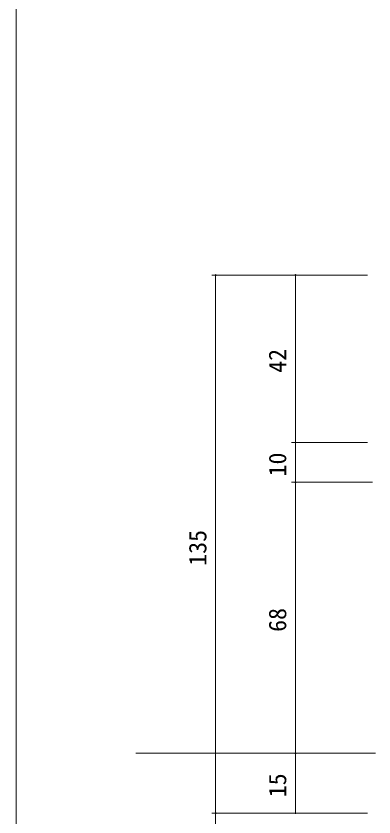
# Model space of a CAD drawing. Units: millimetres, scale not verified. Extents: x -567 to 567, y -403 to 403.
# Drawn here: x -562.7 to -473.1, y -288.6 to -87.6 of the extents above; entities that cross this region are included whole.
import ezdxf
from ezdxf.enums import TextEntityAlignment as Align

# ---------------------------------------------------------------- set-up
doc = ezdxf.new("R2010")
doc.units = ezdxf.units.MM
doc.header["$LTSCALE"] = 2
for name, color, linetype, lineweight in [('0-1_USER1', 6, 'Continuous', 9), ('0-2_YKK_ZWAK', 2, 'Continuous', 9), ('0-6_YKK_D', 7, 'Continuous', 9)]:
    doc.layers.add(name, color=color, linetype=linetype, lineweight=lineweight)
doc.styles.add('ＭＳ ゴシック', font='')
doc.styles.get('ＭＳ ゴシック').set_extended_font_data('MS Gothic')

msp = doc.modelspace()

# ---------------------------------------------------------------- linework, layer by layer
at = {"layer": '0-1_USER1'}
for p, q in [((-474.726, -152.629), (-513.726, -152.629)), ((-512.726, -152.629), (-512.726, -287.629)), ((-474.726, -152.629), (-493.726, -152.629)), ((-492.726, -152.629), (-492.726, -194.629)), ((-474.726, -194.629), (-493.726, -194.629)), ((-474.726, -194.629), (-493.726, -194.629)), ((-492.726, -194.629), (-492.726, -204.629)), ((-474.726, -204.629), (-493.726, -204.629)), ((-473.426, -204.629), (-493.726, -204.629)), ((-492.726, -204.629), (-492.726, -272.629)), ((-474.726, -272.629), (-493.726, -272.629)), ((-473.726, -272.629), (-493.726, -272.629)), ((-492.726, -272.629), (-492.726, -287.629)), ((-474.726, -287.629), (-513.726, -287.629)), ((-512.726, -287.629), (-512.726, -297.629)), ((-474.726, -287.629), (-493.726, -287.629))]:
    msp.add_line(p, q, dxfattribs=at)
for centre, start, end in [((-512.726, -152.629), 90, 270), ((-512.726, -152.629), 270, 90), ((-492.726, -152.629), 90, 270), ((-492.726, -152.629), 270, 90), ((-492.726, -194.629), 90, 270), ((-492.726, -194.629), 90, 270), ((-492.726, -194.629), 270, 90), ((-492.726, -194.629), 270, 90), ((-492.726, -204.629), 90, 270), ((-492.726, -204.629), 90, 270), ((-492.726, -204.629), 270, 90), ((-492.726, -204.629), 270, 90), ((-492.726, -272.629), 90, 270), ((-492.726, -272.629), 90, 270), ((-492.726, -272.629), 270, 90), ((-492.726, -272.629), 270, 90), ((-512.726, -287.629), 90, 270), ((-512.726, -287.629), 90, 270), ((-512.726, -287.629), 270, 90), ((-512.726, -287.629), 270, 90), ((-492.726, -287.629), 90, 270), ((-492.726, -287.629), 270, 90)]:
    msp.add_arc(centre, 0.106, start, end, dxfattribs=at)
at = {"layer": '0-2_YKK_ZWAK'}
msp.add_line((-532.726, -272.629), (-472.726, -272.629), dxfattribs=at)
at = {"layer": '0-6_YKK_D'}
msp.add_line((-562.726, -351), (-562.726, 399), dxfattribs=at)

# ---------------------------------------------------------------- texts
at = {"layer": '0-1_USER1', "style": 'ＭＳ ゴシック'}
for s, p in [('42', (-493.726, -177.149)), ('10', (-493.726, -203.149)), ('135', (-513.726, -225.569)), ('68', (-493.726, -242.149)), ('15', (-493.726, -283.649))]:
    msp.add_text(s, height=4.399, rotation=90, dxfattribs=at).set_placement(p, align=Align.BOTTOM_LEFT)

doc.saveas('drawing.dxf')
